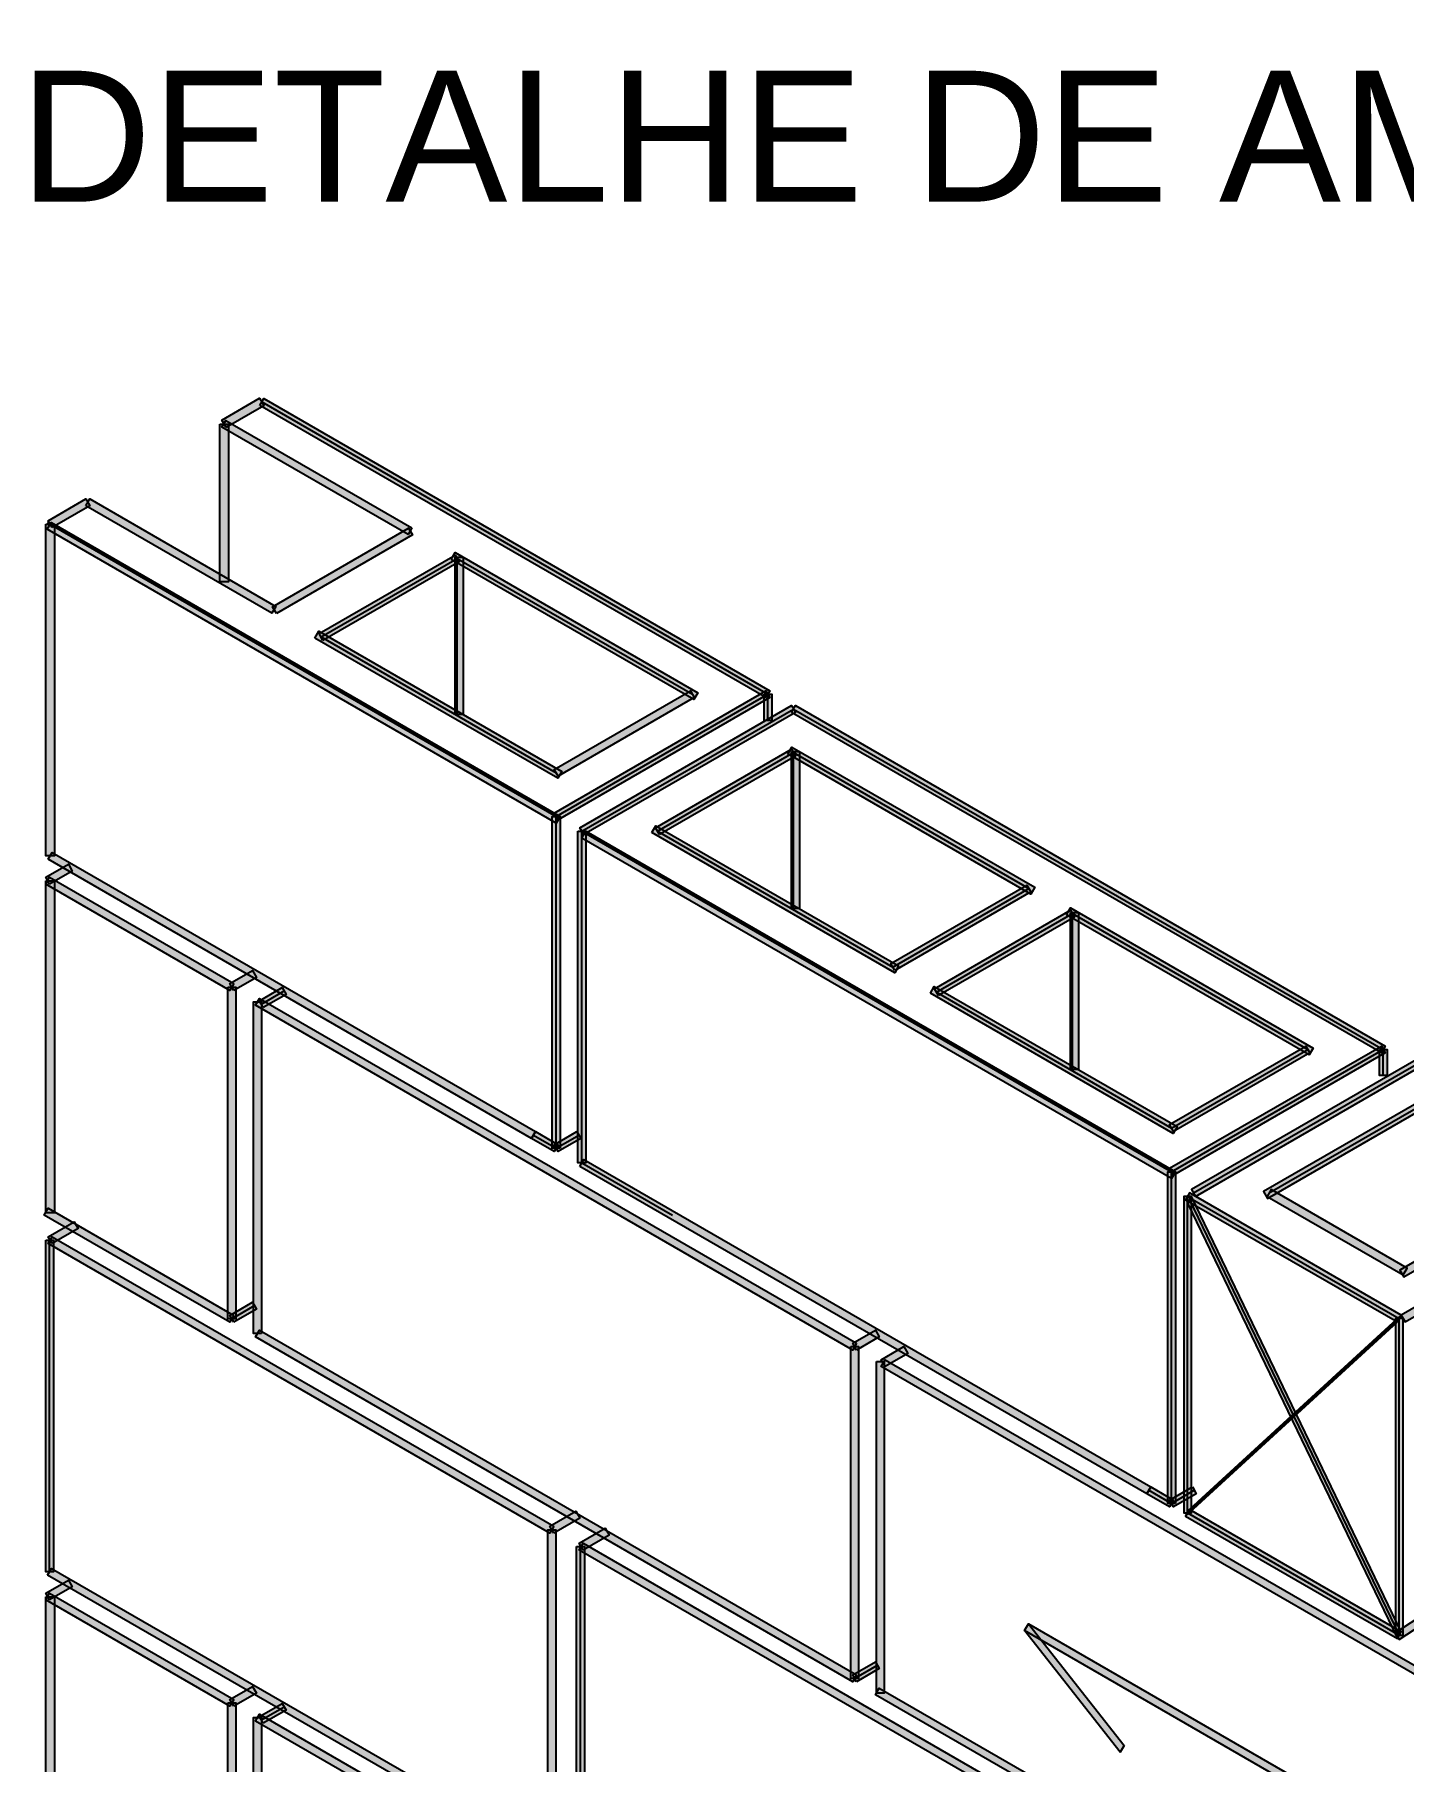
# Model space of a CAD drawing. Extents: x 0 to 119, y 0 to 84.
# Drawn here: x 51.214 to 54.35, y 58.044 to 62 of the extents above; entities that cross this region are included whole.
import ezdxf

# ---------------------------------------------------------------- set-up
doc = ezdxf.new("R2010")
doc.units = 0
doc.header["$MEASUREMENT"] = 0
doc.layers.add('3', color=7, linetype='CONTINUOUS')
doc.styles.add('TQS_ARIAL', font='arial.ttf')

msp = doc.modelspace()

# ---------------------------------------------------------------- linework, layer by layer
at = {"layer": '3', "color": 7, "linetype": 'Continuous'}
for p, q in [((51.73437, 61.15843), (52.894017, 60.488907)), ((51.242646, 60.882327), (52.409043, 60.208907)), ((51.242646, 60.882327), (52.409043, 60.208907)), ((51.870145, 60.62004), (52.181915, 60.80004)), ((52.181915, 60.44004), (52.181915, 60.80004)), ((52.181915, 60.80004), (52.720812, 60.488907)), ((51.870145, 60.62004), (52.409043, 60.308907)), ((51.924068, 60.488907), (52.409043, 60.208907)), ((52.409043, 60.208907), (52.894017, 60.488907)), ((52.409043, 60.208907), (52.894017, 60.488907)), ((52.467754, 60.17501), (52.952728, 60.45501)), ((52.894017, 60.428907), (52.894017, 60.488907)), ((52.952728, 60.45501), (54.303728, 59.67501)), ((52.640959, 60.17501), (52.952728, 60.35501)), ((52.952728, 60.35501), (53.491626, 60.043877)), ((52.952728, 59.99501), (52.952728, 60.35501)), ((52.409043, 59.448907), (52.409043, 60.208907)), ((52.467754, 60.17501), (53.818754, 59.39501)), ((52.467754, 60.17501), (53.818754, 59.39501)), ((52.467754, 59.41501), (52.467754, 60.17501)), ((52.640959, 60.17501), (53.179857, 59.863877)), ((53.868884, 59.346249), (55.219883, 60.126249)), ((53.179857, 59.863877), (53.491626, 60.043877)), ((53.279857, 59.806142), (53.591626, 59.986142)), ((53.591626, 59.986142), (54.130523, 59.67501)), ((53.591626, 59.626142), (53.591626, 59.986142)), ((51.73347, 59.778952), (51.785431, 59.808952)), ((53.279857, 59.806142), (53.818754, 59.49501)), ((53.818754, 59.49501), (54.130523, 59.67501)), ((53.818754, 59.39501), (54.303728, 59.67501)), ((53.818754, 59.39501), (54.303728, 59.67501)), ((54.303728, 59.61501), (54.303728, 59.67501)), ((54.042089, 59.346249), (54.580986, 59.657381)), ((52.357081, 59.478907), (52.409043, 59.448907)), ((52.409043, 59.448907), (52.461004, 59.478907)), ((52.467754, 59.41501), (52.6756, 59.29501)), ((53.818754, 58.63501), (53.818754, 59.39501)), ((53.855384, 59.338455), (54.340358, 59.058455)), ((53.855384, 59.338455), (54.340358, 59.058455)), ((53.855384, 58.613239), (53.855384, 59.338455)), ((53.859884, 59.330661), (54.340358, 58.333237)), ((53.859884, 59.330661), (54.340358, 58.333237)), ((51.248395, 58.478178), (51.248395, 59.238178)), ((51.665757, 59.058043), (51.717718, 59.088043)), ((53.855384, 58.613239), (54.340358, 59.058455)), ((53.855384, 58.613239), (54.340358, 59.058455)), ((54.340358, 58.333237), (54.340358, 59.058455)), ((53.766792, 58.66501), (53.818754, 58.63501)), ((53.818754, 58.63501), (53.870715, 58.66501)), ((53.855384, 58.613239), (54.340358, 58.333237)), ((52.464738, 57.775922), (52.464738, 58.535922)), ((53.092622, 58.234242), (53.144583, 58.264242)), ((51.73347, 58.138952), (51.785431, 58.168952))]:
    msp.add_line(p, q, dxfattribs=at)
for points in [[(51.652767, 61.099769), (51.642767, 61.11709), (51.72937, 61.16709), (51.73937, 61.149769), (51.652767, 61.099769)], [(51.72987, 61.150635), (51.73887, 61.166224), (52.898517, 60.496701), (52.889517, 60.481113), (51.72987, 61.150635)], [(51.638267, 61.107563), (51.658267, 61.107563), (51.658267, 60.746523), (51.638267, 60.746523), (51.638267, 61.107563)], [(52.078414, 60.870187), (52.069414, 60.854599), (51.643267, 61.100635), (51.652267, 61.116224), (52.078414, 60.870187)], [(51.253895, 60.870635), (51.244895, 60.886224), (51.331498, 60.936224), (51.340498, 60.920635), (51.253895, 60.870635)], [(51.331498, 60.920635), (51.340498, 60.936224), (51.766645, 60.690187), (51.757645, 60.674599), (51.331498, 60.920635)], [(51.239395, 60.878429), (51.259395, 60.878429), (51.259395, 60.118429), (51.239395, 60.118429), (51.239395, 60.878429)], [(51.242646, 60.866738), (51.251646, 60.882327), (52.418043, 60.208907), (52.409043, 60.193319), (51.242646, 60.866738)], [(51.767895, 60.673877), (51.758895, 60.689466), (52.070665, 60.869466), (52.079665, 60.853877), (51.767895, 60.673877)], [(52.168112, 60.797617), (52.177112, 60.813205), (52.733329, 60.492073), (52.724329, 60.476485), (52.168112, 60.797617)], [(51.874645, 60.612245), (51.865645, 60.627834), (52.177415, 60.807834), (52.186415, 60.792245), (51.874645, 60.612245)], [(52.177415, 60.802638), (52.195415, 60.802638), (52.195415, 60.442638), (52.177415, 60.442638), (52.177415, 60.802638)], [(51.856333, 60.617622), (51.865333, 60.633211), (52.421551, 60.312078), (52.412551, 60.29649), (51.856333, 60.617622)], [(52.413543, 60.301113), (52.404543, 60.316701), (52.716312, 60.496701), (52.725312, 60.481113), (52.413543, 60.301113)], [(52.413543, 60.201113), (52.404543, 60.216701), (52.889517, 60.496701), (52.898517, 60.481113), (52.413543, 60.201113)], [(52.472254, 60.167216), (52.463254, 60.182804), (52.948228, 60.462804), (52.957228, 60.447216), (52.472254, 60.167216)], [(52.885017, 60.488907), (52.903017, 60.488907), (52.903017, 60.428907), (52.885017, 60.428907), (52.885017, 60.488907)], [(52.948228, 60.447216), (52.957228, 60.462804), (54.308228, 59.682804), (54.299228, 59.667216), (52.948228, 60.447216)], [(52.645459, 60.167216), (52.636459, 60.182804), (52.948228, 60.362804), (52.957228, 60.347216), (52.645459, 60.167216)], [(52.939908, 60.35202), (52.948908, 60.367608), (53.505126, 60.046476), (53.496126, 60.030887), (52.939908, 60.35202)], [(52.948228, 60.357608), (52.966228, 60.357608), (52.966228, 59.997608), (52.948228, 59.997608), (52.948228, 60.357608)], [(52.418043, 59.448907), (52.400043, 59.448907), (52.400043, 60.208907), (52.418043, 60.208907), (52.418043, 59.448907)], [(52.628139, 60.17202), (52.637139, 60.187608), (53.193357, 59.866476), (53.184357, 59.850887), (52.628139, 60.17202)], [(52.458754, 60.17501), (52.476754, 60.17501), (52.476754, 59.41501), (52.458754, 59.41501), (52.458754, 60.17501)], [(52.467754, 60.159422), (52.476754, 60.17501), (53.827754, 59.39501), (53.818754, 59.379422), (52.467754, 60.159422)], [(51.248395, 60.053811), (51.239395, 60.069399), (51.291357, 60.099399), (51.300357, 60.083811), (51.248395, 60.053811)], [(51.244896, 60.110635), (51.253896, 60.126224), (52.361581, 59.486701), (52.352581, 59.471113), (51.244896, 60.110635)], [(55.224383, 60.118455), (55.215383, 60.134043), (53.864384, 59.354043), (53.873384, 59.338455), (55.224383, 60.118455)], [(51.670257, 59.825837), (51.661257, 59.810249), (51.23939, 60.053814), (51.24839, 60.069402), (51.670257, 59.825837)], [(51.239395, 60.061004), (51.259395, 60.061004), (51.259395, 59.301004), (51.239395, 59.301004), (51.239395, 60.061004)], [(53.184357, 59.856083), (53.175357, 59.871672), (53.487126, 60.051672), (53.496126, 60.036083), (53.184357, 59.856083)], [(53.284357, 59.798348), (53.275357, 59.813937), (53.587126, 59.993937), (53.596126, 59.978348), (53.284357, 59.798348)], [(53.577823, 59.98372), (53.586823, 59.999308), (54.143041, 59.678176), (54.134041, 59.662587), (53.577823, 59.98372)], [(53.587126, 59.988741), (53.605126, 59.988741), (53.605126, 59.628741), (53.587126, 59.628741), (53.587126, 59.988741)], [(51.670257, 59.810249), (51.661257, 59.825837), (51.713218, 59.855837), (51.722218, 59.840249), (51.670257, 59.810249)], [(55.704858, 59.830661), (55.695858, 59.846249), (54.344858, 59.066249), (54.353858, 59.050661), (55.704858, 59.830661)], [(51.656757, 59.818043), (51.674757, 59.818043), (51.674757, 59.058043), (51.656757, 59.058043), (51.656757, 59.818043)], [(51.733469, 59.024146), (51.715469, 59.024146), (51.715469, 59.784146), (51.733469, 59.784146), (51.733469, 59.024146)], [(53.097122, 59.002036), (53.088122, 58.986448), (51.719969, 59.776352), (51.728969, 59.79194), (53.097122, 59.002036)], [(51.73797, 59.771158), (51.72897, 59.786747), (51.780931, 59.816747), (51.789931, 59.801158), (51.73797, 59.771158)], [(53.266045, 59.803725), (53.275045, 59.819314), (53.831262, 59.498181), (53.822262, 59.482593), (53.266045, 59.803725)], [(53.823254, 59.487216), (53.814254, 59.502804), (54.126023, 59.682804), (54.135023, 59.667216), (53.823254, 59.487216)], [(53.823254, 59.387216), (53.814254, 59.402804), (54.299228, 59.682804), (54.308228, 59.667216), (53.823254, 59.387216)], [(54.594789, 59.654959), (54.585789, 59.670547), (54.029571, 59.349415), (54.038571, 59.333826), (54.594789, 59.654959)], [(54.294728, 59.67501), (54.312728, 59.67501), (54.312728, 59.61501), (54.294728, 59.61501), (54.294728, 59.67501)], [(52.413543, 59.456701), (52.404543, 59.441113), (52.352581, 59.471113), (52.361581, 59.486701), (52.413543, 59.456701)], [(52.456504, 59.486701), (52.465504, 59.471113), (52.413543, 59.441113), (52.404543, 59.456701), (52.456504, 59.486701)], [(54.906567, 59.474964), (54.897567, 59.490553), (54.341349, 59.16942), (54.350349, 59.153832), (54.906567, 59.474964)], [(52.463254, 59.407216), (52.472254, 59.422804), (53.771292, 58.672804), (53.762292, 58.657216), (52.463254, 59.407216)], [(53.827754, 58.63501), (53.809754, 58.63501), (53.809754, 59.39501), (53.827754, 59.39501), (53.827754, 58.63501)], [(54.349358, 59.158455), (54.358358, 59.174043), (54.046589, 59.354043), (54.037589, 59.338455), (54.349358, 59.158455)], [(51.670257, 59.065837), (51.661257, 59.050249), (51.236282, 59.29561), (51.245282, 59.311199), (51.670257, 59.065837)], [(53.864384, 59.338455), (53.846384, 59.338455), (53.846384, 58.613239), (53.864384, 58.613239), (53.864384, 59.338455)], [(54.335858, 59.050661), (54.344858, 59.066249), (53.859884, 59.346249), (53.850884, 59.330661), (54.335858, 59.050661)], [(54.335858, 58.325443), (54.344858, 58.341032), (53.864384, 59.338455), (53.855384, 59.322866), (54.335858, 58.325443)], [(51.254332, 59.230383), (51.245332, 59.245971), (51.304865, 59.280342), (51.313865, 59.264754), (51.254332, 59.230383)], [(51.239395, 59.238178), (51.257395, 59.238178), (51.257395, 58.478178), (51.239395, 58.478178), (51.239395, 59.238178)], [(52.403303, 58.582612), (52.394303, 58.567024), (51.245333, 59.230384), (51.254333, 59.245972), (52.403303, 58.582612)], [(51.670257, 59.050249), (51.661257, 59.065837), (51.713218, 59.095837), (51.722218, 59.080249), (51.670257, 59.050249)], [(53.097122, 58.242036), (53.088122, 58.226448), (51.719969, 59.016353), (51.728969, 59.031942), (53.097122, 58.242036)], [(53.097122, 58.986448), (53.088122, 59.002036), (53.140083, 59.032036), (53.149083, 59.016448), (53.097122, 58.986448)], [(54.335858, 59.050661), (54.344858, 59.066249), (53.859884, 58.621034), (53.850884, 58.605445), (54.335858, 59.050661)], [(54.331358, 58.333237), (54.349358, 58.333237), (54.349358, 59.058455), (54.331358, 59.058455), (54.331358, 58.333237)], [(53.083622, 58.994242), (53.101622, 58.994242), (53.101622, 58.234242), (53.083622, 58.234242), (53.083622, 58.994242)], [(53.162583, 58.948654), (53.153583, 58.964242), (53.205545, 58.994242), (53.214545, 58.978654), (53.162583, 58.948654)], [(53.142333, 58.960345), (53.160333, 58.960345), (53.160333, 58.200345), (53.142333, 58.200345), (53.142333, 58.960345)], [(55.067419, 57.864485), (55.058419, 57.848896), (53.153584, 58.948654), (53.162584, 58.964242), (55.067419, 57.864485)], [(53.823254, 58.642804), (53.814254, 58.627216), (53.762292, 58.657216), (53.771292, 58.672804), (53.823254, 58.642804)], [(53.866215, 58.672804), (53.875215, 58.657216), (53.823254, 58.627216), (53.814254, 58.642804), (53.866215, 58.672804)], [(52.403303, 58.567024), (52.394303, 58.582612), (52.453836, 58.616984), (52.462836, 58.601395), (52.403303, 58.567024)], [(52.403303, 58.567024), (52.394303, 58.582612), (52.453836, 58.616984), (52.462836, 58.601395), (52.403303, 58.567024)], [(53.859884, 58.621034), (53.850884, 58.605445), (54.335858, 58.325443), (54.344858, 58.341032), (53.859884, 58.621034)], [(52.407803, 57.814818), (52.389803, 57.814818), (52.389803, 58.574818), (52.407803, 58.574818), (52.407803, 57.814818)], [(52.407803, 57.814818), (52.389803, 57.814818), (52.389803, 58.574818), (52.407803, 58.574818), (52.407803, 57.814818)], [(52.470675, 58.528127), (52.461675, 58.543715), (52.521208, 58.578087), (52.530208, 58.562498), (52.470675, 58.528127)], [(52.455738, 58.535922), (52.473738, 58.535922), (52.473738, 57.775922), (52.455738, 57.775922), (52.455738, 58.535922)], [(53.804827, 57.773442), (53.795827, 57.757854), (52.461676, 58.528128), (52.470676, 58.543716), (53.804827, 57.773442)], [(51.243895, 58.470384), (51.252895, 58.485972), (52.403303, 57.822612), (52.394303, 57.807024), (51.243895, 58.470384)], [(51.248395, 58.413811), (51.239395, 58.429399), (51.291357, 58.459399), (51.300357, 58.443811), (51.248395, 58.413811)], [(51.670257, 58.185837), (51.661257, 58.170249), (51.23939, 58.413814), (51.24839, 58.429402), (51.670257, 58.185837)], [(51.239395, 58.421004), (51.259395, 58.421004), (51.259395, 57.661004), (51.239395, 57.661004), (51.239395, 58.421004)], [(54.680195, 57.672292), (54.671195, 57.656703), (53.481517, 58.343565), (53.490517, 58.359153), (54.680195, 57.672292)], [(53.710008, 58.080501), (53.701008, 58.064913), (53.481517, 58.343565), (53.490517, 58.359153), (53.710008, 58.080501)], [(54.410394, 58.368679), (54.401394, 58.384268), (54.331358, 58.338637), (54.340358, 58.323049), (54.410394, 58.368679)], [(53.097122, 58.226448), (53.088122, 58.242036), (53.140083, 58.272036), (53.149083, 58.256448), (53.097122, 58.226448)], [(51.670257, 58.170249), (51.661257, 58.185837), (51.713218, 58.215837), (51.722218, 58.200249), (51.670257, 58.170249)], [(55.067419, 57.104485), (55.058419, 57.088896), (53.140084, 58.196449), (53.149084, 58.212038), (55.067419, 57.104485)], [(51.656757, 58.178043), (51.674757, 58.178043), (51.674757, 57.418043), (51.656757, 57.418043), (51.656757, 58.178043)], [(51.73797, 58.131158), (51.72897, 58.146747), (51.780931, 58.176747), (51.789931, 58.161158), (51.73797, 58.131158)], [(51.733469, 57.384146), (51.715469, 57.384146), (51.715469, 58.144146), (51.733469, 58.144146), (51.733469, 57.384146)], [(53.097122, 57.362036), (53.088122, 57.346448), (51.719969, 58.136352), (51.728969, 58.15194), (53.097122, 57.362036)]]:
    msp.add_lwpolyline(points, dxfattribs=at)
for points in [[(51.652767, 61.099769), (51.642767, 61.11709), (51.72937, 61.16709)], [(51.652767, 61.099769), (51.72937, 61.16709), (51.73937, 61.149769)], [(51.652767, 61.099769), (51.73937, 61.149769), (51.652767, 61.099769)], [(51.72987, 61.150635), (51.73887, 61.166224), (52.898517, 60.496701)], [(51.72987, 61.150635), (52.898517, 60.496701), (52.889517, 60.481113)], [(51.72987, 61.150635), (52.889517, 60.481113), (51.72987, 61.150635)], [(51.638267, 61.107563), (51.658267, 61.107563), (51.658267, 60.746523)], [(51.638267, 61.107563), (51.658267, 60.746523), (51.638267, 60.746523)], [(51.638267, 61.107563), (51.638267, 60.746523), (51.638267, 61.107563)], [(52.078414, 60.870187), (51.643267, 61.100635), (51.652267, 61.116224)], [(52.078414, 60.870187), (52.069414, 60.854599), (51.643267, 61.100635)], [(52.078414, 60.870187), (51.652267, 61.116224), (52.078414, 60.870187)], [(51.253895, 60.870635), (51.244895, 60.886224), (51.331498, 60.936224)], [(51.253895, 60.870635), (51.331498, 60.936224), (51.340498, 60.920635)], [(51.331498, 60.920635), (51.340498, 60.936224), (51.766645, 60.690187)], [(51.253895, 60.870635), (51.340498, 60.920635), (51.253895, 60.870635)], [(51.331498, 60.920635), (51.766645, 60.690187), (51.757645, 60.674599)], [(51.331498, 60.920635), (51.757645, 60.674599), (51.331498, 60.920635)], [(51.239395, 60.878429), (51.259395, 60.878429), (51.259395, 60.118429)], [(51.239395, 60.878429), (51.259395, 60.118429), (51.239395, 60.118429)], [(51.239395, 60.878429), (51.239395, 60.118429), (51.239395, 60.878429)], [(51.242646, 60.866738), (51.251646, 60.882327), (52.418043, 60.208907)], [(51.242646, 60.866738), (52.418043, 60.208907), (52.409043, 60.193319)], [(51.242646, 60.866738), (52.409043, 60.193319), (51.242646, 60.866738)], [(51.767895, 60.673877), (51.758895, 60.689466), (52.070665, 60.869466)], [(51.767895, 60.673877), (52.070665, 60.869466), (52.079665, 60.853877)], [(51.767895, 60.673877), (52.079665, 60.853877), (51.767895, 60.673877)], [(52.168112, 60.797617), (52.177112, 60.813205), (52.733329, 60.492073)], [(51.874645, 60.612245), (51.865645, 60.627834), (52.177415, 60.807834)], [(51.874645, 60.612245), (52.177415, 60.807834), (52.186415, 60.792245)], [(51.874645, 60.612245), (52.186415, 60.792245), (51.874645, 60.612245)], [(52.168112, 60.797617), (52.733329, 60.492073), (52.724329, 60.476485)], [(52.168112, 60.797617), (52.724329, 60.476485), (52.168112, 60.797617)], [(52.177415, 60.802638), (52.195415, 60.802638), (52.195415, 60.442638)], [(52.177415, 60.802638), (52.195415, 60.442638), (52.177415, 60.442638)], [(52.177415, 60.802638), (52.177415, 60.442638), (52.177415, 60.802638)], [(51.856333, 60.617622), (51.865333, 60.633211), (52.421551, 60.312078)], [(51.856333, 60.617622), (52.421551, 60.312078), (52.412551, 60.29649)], [(51.856333, 60.617622), (52.412551, 60.29649), (51.856333, 60.617622)], [(52.413543, 60.301113), (52.404543, 60.316701), (52.716312, 60.496701)], [(52.413543, 60.201113), (52.404543, 60.216701), (52.889517, 60.496701)], [(52.413543, 60.301113), (52.716312, 60.496701), (52.725312, 60.481113)], [(52.413543, 60.201113), (52.889517, 60.496701), (52.898517, 60.481113)], [(52.413543, 60.301113), (52.725312, 60.481113), (52.413543, 60.301113)], [(52.413543, 60.201113), (52.898517, 60.481113), (52.413543, 60.201113)], [(52.472254, 60.167216), (52.463254, 60.182804), (52.948228, 60.462804)], [(52.472254, 60.167216), (52.948228, 60.462804), (52.957228, 60.447216)], [(52.885017, 60.488907), (52.903017, 60.488907), (52.903017, 60.428907)], [(52.885017, 60.488907), (52.903017, 60.428907), (52.885017, 60.428907)], [(52.885017, 60.488907), (52.885017, 60.428907), (52.885017, 60.488907)], [(52.948228, 60.447216), (52.957228, 60.462804), (54.308228, 59.682804)], [(52.472254, 60.167216), (52.957228, 60.447216), (52.472254, 60.167216)], [(52.948228, 60.447216), (54.308228, 59.682804), (54.299228, 59.667216)], [(52.948228, 60.447216), (54.299228, 59.667216), (52.948228, 60.447216)], [(52.645459, 60.167216), (52.636459, 60.182804), (52.948228, 60.362804)], [(52.645459, 60.167216), (52.948228, 60.362804), (52.957228, 60.347216)], [(52.645459, 60.167216), (52.957228, 60.347216), (52.645459, 60.167216)], [(52.939908, 60.35202), (52.948908, 60.367608), (53.505126, 60.046476)], [(52.939908, 60.35202), (53.505126, 60.046476), (53.496126, 60.030887)], [(52.939908, 60.35202), (53.496126, 60.030887), (52.939908, 60.35202)], [(52.948228, 60.357608), (52.966228, 60.357608), (52.966228, 59.997608)], [(52.948228, 60.357608), (52.966228, 59.997608), (52.948228, 59.997608)], [(52.948228, 60.357608), (52.948228, 59.997608), (52.948228, 60.357608)], [(52.418043, 59.448907), (52.400043, 59.448907), (52.400043, 60.208907)], [(52.418043, 59.448907), (52.400043, 60.208907), (52.418043, 60.208907)], [(52.418043, 59.448907), (52.418043, 60.208907), (52.418043, 59.448907)], [(52.628139, 60.17202), (52.637139, 60.187608), (53.193357, 59.866476)], [(52.458754, 60.17501), (52.476754, 60.17501), (52.476754, 59.41501)], [(52.458754, 60.17501), (52.476754, 59.41501), (52.458754, 59.41501)], [(52.458754, 60.17501), (52.458754, 59.41501), (52.458754, 60.17501)], [(52.467754, 60.159422), (52.476754, 60.17501), (53.827754, 59.39501)], [(52.467754, 60.159422), (53.827754, 59.39501), (53.818754, 59.379422)], [(52.467754, 60.159422), (53.818754, 59.379422), (52.467754, 60.159422)], [(52.628139, 60.17202), (53.193357, 59.866476), (53.184357, 59.850887)], [(52.628139, 60.17202), (53.184357, 59.850887), (52.628139, 60.17202)], [(51.248395, 60.053811), (51.239395, 60.069399), (51.291357, 60.099399)], [(51.244896, 60.110635), (51.253896, 60.126224), (52.361581, 59.486701)], [(51.244896, 60.110635), (52.361581, 59.486701), (52.352581, 59.471113)], [(51.244896, 60.110635), (52.352581, 59.471113), (51.244896, 60.110635)], [(51.248395, 60.053811), (51.291357, 60.099399), (51.300357, 60.083811)], [(55.224383, 60.118455), (55.215383, 60.134043), (53.864384, 59.354043)], [(55.224383, 60.118455), (53.864384, 59.354043), (53.873384, 59.338455)], [(55.224383, 60.118455), (53.873384, 59.338455), (55.224383, 60.118455)], [(51.670257, 59.825837), (51.23939, 60.053814), (51.24839, 60.069402)], [(51.239395, 60.061004), (51.259395, 60.061004), (51.259395, 59.301004)], [(51.239395, 60.061004), (51.259395, 59.301004), (51.239395, 59.301004)], [(51.239395, 60.061004), (51.239395, 59.301004), (51.239395, 60.061004)], [(51.670257, 59.825837), (51.24839, 60.069402), (51.670257, 59.825837)], [(51.248395, 60.053811), (51.300357, 60.083811), (51.248395, 60.053811)], [(51.670257, 59.825837), (51.661257, 59.810249), (51.23939, 60.053814)], [(53.184357, 59.856083), (53.175357, 59.871672), (53.487126, 60.051672)], [(53.184357, 59.856083), (53.487126, 60.051672), (53.496126, 60.036083)], [(53.184357, 59.856083), (53.496126, 60.036083), (53.184357, 59.856083)], [(53.284357, 59.798348), (53.275357, 59.813937), (53.587126, 59.993937)], [(53.284357, 59.798348), (53.587126, 59.993937), (53.596126, 59.978348)], [(53.577823, 59.98372), (53.586823, 59.999308), (54.143041, 59.678176)], [(53.577823, 59.98372), (54.143041, 59.678176), (54.134041, 59.662587)], [(53.577823, 59.98372), (54.134041, 59.662587), (53.577823, 59.98372)], [(53.587126, 59.988741), (53.605126, 59.988741), (53.605126, 59.628741)], [(53.587126, 59.988741), (53.605126, 59.628741), (53.587126, 59.628741)], [(53.587126, 59.988741), (53.587126, 59.628741), (53.587126, 59.988741)], [(53.284357, 59.798348), (53.596126, 59.978348), (53.284357, 59.798348)], [(51.670257, 59.810249), (51.661257, 59.825837), (51.713218, 59.855837)], [(51.670257, 59.810249), (51.713218, 59.855837), (51.722218, 59.840249)], [(51.670257, 59.810249), (51.722218, 59.840249), (51.670257, 59.810249)], [(55.704858, 59.830661), (55.695858, 59.846249), (54.344858, 59.066249)], [(55.704858, 59.830661), (54.344858, 59.066249), (54.353858, 59.050661)], [(51.656757, 59.818043), (51.674757, 59.818043), (51.674757, 59.058043)], [(51.656757, 59.818043), (51.674757, 59.058043), (51.656757, 59.058043)], [(51.656757, 59.818043), (51.656757, 59.058043), (51.656757, 59.818043)], [(51.733469, 59.024146), (51.715469, 59.024146), (51.715469, 59.784146)], [(51.733469, 59.024146), (51.715469, 59.784146), (51.733469, 59.784146)], [(53.097122, 59.002036), (51.719969, 59.776352), (51.728969, 59.79194)], [(53.097122, 59.002036), (51.728969, 59.79194), (53.097122, 59.002036)], [(51.73797, 59.771158), (51.72897, 59.786747), (51.780931, 59.816747)], [(51.733469, 59.024146), (51.733469, 59.784146), (51.733469, 59.024146)], [(51.73797, 59.771158), (51.780931, 59.816747), (51.789931, 59.801158)], [(51.73797, 59.771158), (51.789931, 59.801158), (51.73797, 59.771158)], [(53.266045, 59.803725), (53.275045, 59.819314), (53.831262, 59.498181)], [(53.266045, 59.803725), (53.831262, 59.498181), (53.822262, 59.482593)], [(53.266045, 59.803725), (53.822262, 59.482593), (53.266045, 59.803725)], [(53.097122, 59.002036), (53.088122, 58.986448), (51.719969, 59.776352)], [(53.823254, 59.487216), (53.814254, 59.502804), (54.126023, 59.682804)], [(53.823254, 59.387216), (53.814254, 59.402804), (54.299228, 59.682804)], [(53.823254, 59.487216), (54.126023, 59.682804), (54.135023, 59.667216)], [(53.823254, 59.387216), (54.299228, 59.682804), (54.308228, 59.667216)], [(53.823254, 59.487216), (54.135023, 59.667216), (53.823254, 59.487216)], [(53.823254, 59.387216), (54.308228, 59.667216), (53.823254, 59.387216)], [(54.594789, 59.654959), (54.585789, 59.670547), (54.029571, 59.349415)], [(54.294728, 59.67501), (54.312728, 59.67501), (54.312728, 59.61501)], [(54.294728, 59.67501), (54.312728, 59.61501), (54.294728, 59.61501)], [(54.294728, 59.67501), (54.294728, 59.61501), (54.294728, 59.67501)], [(54.594789, 59.654959), (54.029571, 59.349415), (54.038571, 59.333826)], [(54.594789, 59.654959), (54.038571, 59.333826), (54.594789, 59.654959)], [(52.413543, 59.456701), (52.352581, 59.471113), (52.361581, 59.486701)], [(52.413543, 59.456701), (52.404543, 59.441113), (52.352581, 59.471113)], [(52.413543, 59.456701), (52.361581, 59.486701), (52.413543, 59.456701)], [(52.456504, 59.486701), (52.413543, 59.441113), (52.404543, 59.456701)], [(52.456504, 59.486701), (52.404543, 59.456701), (52.456504, 59.486701)], [(52.456504, 59.486701), (52.465504, 59.471113), (52.413543, 59.441113)], [(54.906567, 59.474964), (54.897567, 59.490553), (54.341349, 59.16942)], [(54.906567, 59.474964), (54.341349, 59.16942), (54.350349, 59.153832)], [(52.463254, 59.407216), (52.472254, 59.422804), (53.771292, 58.672804)], [(52.463254, 59.407216), (53.771292, 58.672804), (53.762292, 58.657216)], [(52.463254, 59.407216), (53.762292, 58.657216), (52.463254, 59.407216)], [(53.827754, 58.63501), (53.809754, 58.63501), (53.809754, 59.39501)], [(53.827754, 58.63501), (53.809754, 59.39501), (53.827754, 59.39501)], [(53.827754, 58.63501), (53.827754, 59.39501), (53.827754, 58.63501)], [(54.349358, 59.158455), (54.046589, 59.354043), (54.037589, 59.338455)], [(54.349358, 59.158455), (54.358358, 59.174043), (54.046589, 59.354043)], [(51.670257, 59.065837), (51.236282, 59.29561), (51.245282, 59.311199)], [(51.670257, 59.065837), (51.245282, 59.311199), (51.670257, 59.065837)], [(53.864384, 59.338455), (53.846384, 59.338455), (53.846384, 58.613239)], [(53.864384, 59.338455), (53.846384, 58.613239), (53.864384, 58.613239)], [(54.335858, 59.050661), (53.859884, 59.346249), (53.850884, 59.330661)], [(54.335858, 59.050661), (53.850884, 59.330661), (54.335858, 59.050661)], [(54.335858, 58.325443), (53.864384, 59.338455), (53.855384, 59.322866)], [(54.335858, 58.325443), (53.855384, 59.322866), (54.335858, 58.325443)], [(54.335858, 59.050661), (54.344858, 59.066249), (53.859884, 59.346249)], [(54.335858, 58.325443), (54.344858, 58.341032), (53.864384, 59.338455)], [(53.864384, 59.338455), (53.864384, 58.613239), (53.864384, 59.338455)], [(54.349358, 59.158455), (54.037589, 59.338455), (54.349358, 59.158455)], [(51.670257, 59.065837), (51.661257, 59.050249), (51.236282, 59.29561)], [(51.254332, 59.230383), (51.245332, 59.245971), (51.304865, 59.280342)], [(51.254332, 59.230383), (51.304865, 59.280342), (51.313865, 59.264754)], [(51.239395, 59.238178), (51.257395, 59.238178), (51.257395, 58.478178)], [(51.239395, 59.238178), (51.257395, 58.478178), (51.239395, 58.478178)], [(51.239395, 59.238178), (51.239395, 58.478178), (51.239395, 59.238178)], [(52.403303, 58.582612), (51.245333, 59.230384), (51.254333, 59.245972)], [(52.403303, 58.582612), (52.394303, 58.567024), (51.245333, 59.230384)], [(51.254332, 59.230383), (51.313865, 59.264754), (51.254332, 59.230383)], [(52.403303, 58.582612), (51.254333, 59.245972), (52.403303, 58.582612)], [(51.670257, 59.050249), (51.661257, 59.065837), (51.713218, 59.095837)], [(51.670257, 59.050249), (51.713218, 59.095837), (51.722218, 59.080249)], [(51.670257, 59.050249), (51.722218, 59.080249), (51.670257, 59.050249)], [(53.097122, 58.242036), (51.719969, 59.016353), (51.728969, 59.031942)], [(53.097122, 58.242036), (51.728969, 59.031942), (53.097122, 58.242036)], [(53.097122, 58.986448), (53.088122, 59.002036), (53.140083, 59.032036)], [(53.097122, 58.986448), (53.140083, 59.032036), (53.149083, 59.016448)], [(54.335858, 59.050661), (53.859884, 58.621034), (53.850884, 58.605445)], [(54.335858, 59.050661), (53.850884, 58.605445), (54.335858, 59.050661)], [(54.335858, 59.050661), (54.344858, 59.066249), (53.859884, 58.621034)], [(54.331358, 58.333237), (54.349358, 58.333237), (54.349358, 59.058455)], [(54.331358, 58.333237), (54.349358, 59.058455), (54.331358, 59.058455)], [(54.331358, 58.333237), (54.331358, 59.058455), (54.331358, 58.333237)], [(53.097122, 58.242036), (53.088122, 58.226448), (51.719969, 59.016353)], [(53.083622, 58.994242), (53.101622, 58.994242), (53.101622, 58.234242)], [(53.083622, 58.994242), (53.101622, 58.234242), (53.083622, 58.234242)], [(53.083622, 58.994242), (53.083622, 58.234242), (53.083622, 58.994242)], [(53.097122, 58.986448), (53.149083, 59.016448), (53.097122, 58.986448)], [(53.162583, 58.948654), (53.153583, 58.964242), (53.205545, 58.994242)], [(53.162583, 58.948654), (53.205545, 58.994242), (53.214545, 58.978654)], [(53.142333, 58.960345), (53.160333, 58.960345), (53.160333, 58.200345)], [(53.142333, 58.960345), (53.160333, 58.200345), (53.142333, 58.200345)], [(53.142333, 58.960345), (53.142333, 58.200345), (53.142333, 58.960345)], [(55.067419, 57.864485), (53.153584, 58.948654), (53.162584, 58.964242)], [(53.162583, 58.948654), (53.214545, 58.978654), (53.162583, 58.948654)], [(55.067419, 57.864485), (53.162584, 58.964242), (55.067419, 57.864485)], [(55.067419, 57.864485), (55.058419, 57.848896), (53.153584, 58.948654)], [(53.823254, 58.642804), (53.762292, 58.657216), (53.771292, 58.672804)], [(53.823254, 58.642804), (53.814254, 58.627216), (53.762292, 58.657216)], [(53.823254, 58.642804), (53.771292, 58.672804), (53.823254, 58.642804)], [(53.866215, 58.672804), (53.823254, 58.627216), (53.814254, 58.642804)], [(53.866215, 58.672804), (53.814254, 58.642804), (53.866215, 58.672804)], [(53.866215, 58.672804), (53.875215, 58.657216), (53.823254, 58.627216)], [(52.403303, 58.567024), (52.394303, 58.582612), (52.453836, 58.616984)], [(52.403303, 58.567024), (52.394303, 58.582612), (52.453836, 58.616984)], [(52.403303, 58.567024), (52.453836, 58.616984), (52.462836, 58.601395)], [(52.403303, 58.567024), (52.453836, 58.616984), (52.462836, 58.601395)], [(52.403303, 58.567024), (52.462836, 58.601395), (52.403303, 58.567024)], [(52.403303, 58.567024), (52.462836, 58.601395), (52.403303, 58.567024)], [(53.859884, 58.621034), (53.850884, 58.605445), (54.335858, 58.325443)], [(53.859884, 58.621034), (54.335858, 58.325443), (54.344858, 58.341032)], [(53.859884, 58.621034), (54.344858, 58.341032), (53.859884, 58.621034)], [(52.407803, 57.814818), (52.389803, 57.814818), (52.389803, 58.574818)], [(52.407803, 57.814818), (52.389803, 58.574818), (52.407803, 58.574818)], [(52.407803, 57.814818), (52.389803, 57.814818), (52.389803, 58.574818)], [(52.407803, 57.814818), (52.389803, 58.574818), (52.407803, 58.574818)], [(52.407803, 57.814818), (52.407803, 58.574818), (52.407803, 57.814818)], [(52.407803, 57.814818), (52.407803, 58.574818), (52.407803, 57.814818)], [(52.470675, 58.528127), (52.461675, 58.543715), (52.521208, 58.578087)], [(52.470675, 58.528127), (52.521208, 58.578087), (52.530208, 58.562498)], [(52.470675, 58.528127), (52.530208, 58.562498), (52.470675, 58.528127)], [(52.455738, 58.535922), (52.473738, 58.535922), (52.473738, 57.775922)], [(52.455738, 58.535922), (52.473738, 57.775922), (52.455738, 57.775922)], [(52.455738, 58.535922), (52.455738, 57.775922), (52.455738, 58.535922)], [(53.804827, 57.773442), (52.461676, 58.528128), (52.470676, 58.543716)], [(53.804827, 57.773442), (53.795827, 57.757854), (52.461676, 58.528128)], [(53.804827, 57.773442), (52.470676, 58.543716), (53.804827, 57.773442)], [(51.243895, 58.470384), (51.252895, 58.485972), (52.403303, 57.822612)], [(51.248395, 58.413811), (51.239395, 58.429399), (51.291357, 58.459399)], [(51.243895, 58.470384), (52.403303, 57.822612), (52.394303, 57.807024)], [(51.243895, 58.470384), (52.394303, 57.807024), (51.243895, 58.470384)], [(51.248395, 58.413811), (51.291357, 58.459399), (51.300357, 58.443811)], [(51.248395, 58.413811), (51.300357, 58.443811), (51.248395, 58.413811)], [(51.670257, 58.185837), (51.23939, 58.413814), (51.24839, 58.429402)], [(51.670257, 58.185837), (51.661257, 58.170249), (51.23939, 58.413814)], [(51.239395, 58.421004), (51.259395, 58.421004), (51.259395, 57.661004)], [(51.239395, 58.421004), (51.259395, 57.661004), (51.239395, 57.661004)], [(51.239395, 58.421004), (51.239395, 57.661004), (51.239395, 58.421004)], [(51.670257, 58.185837), (51.24839, 58.429402), (51.670257, 58.185837)], [(54.680195, 57.672292), (53.481517, 58.343565), (53.490517, 58.359153)], [(53.710008, 58.080501), (53.481517, 58.343565), (53.490517, 58.359153)], [(54.680195, 57.672292), (53.490517, 58.359153), (54.680195, 57.672292)], [(53.710008, 58.080501), (53.490517, 58.359153), (53.710008, 58.080501)], [(54.410394, 58.368679), (54.401394, 58.384268), (54.331358, 58.338637)], [(54.410394, 58.368679), (54.331358, 58.338637), (54.340358, 58.323049)], [(54.410394, 58.368679), (54.340358, 58.323049), (54.410394, 58.368679)], [(54.680195, 57.672292), (54.671195, 57.656703), (53.481517, 58.343565)], [(53.710008, 58.080501), (53.701008, 58.064913), (53.481517, 58.343565)], [(53.097122, 58.226448), (53.088122, 58.242036), (53.140083, 58.272036)], [(53.097122, 58.226448), (53.140083, 58.272036), (53.149083, 58.256448)], [(53.097122, 58.226448), (53.149083, 58.256448), (53.097122, 58.226448)], [(51.670257, 58.170249), (51.661257, 58.185837), (51.713218, 58.215837)], [(51.670257, 58.170249), (51.713218, 58.215837), (51.722218, 58.200249)], [(51.670257, 58.170249), (51.722218, 58.200249), (51.670257, 58.170249)], [(55.067419, 57.104485), (53.140084, 58.196449), (53.149084, 58.212038)], [(55.067419, 57.104485), (53.149084, 58.212038), (55.067419, 57.104485)], [(51.656757, 58.178043), (51.674757, 58.178043), (51.674757, 57.418043)], [(51.656757, 58.178043), (51.674757, 57.418043), (51.656757, 57.418043)], [(51.656757, 58.178043), (51.656757, 57.418043), (51.656757, 58.178043)], [(51.73797, 58.131158), (51.72897, 58.146747), (51.780931, 58.176747)], [(51.73797, 58.131158), (51.780931, 58.176747), (51.789931, 58.161158)], [(51.73797, 58.131158), (51.789931, 58.161158), (51.73797, 58.131158)], [(55.067419, 57.104485), (55.058419, 57.088896), (53.140084, 58.196449)], [(51.733469, 57.384146), (51.715469, 57.384146), (51.715469, 58.144146)], [(51.733469, 57.384146), (51.715469, 58.144146), (51.733469, 58.144146)], [(53.097122, 57.362036), (51.719969, 58.136352), (51.728969, 58.15194)], [(53.097122, 57.362036), (53.088122, 57.346448), (51.719969, 58.136352)], [(53.097122, 57.362036), (51.728969, 58.15194), (53.097122, 57.362036)], [(51.733469, 57.384146), (51.733469, 58.144146), (51.733469, 57.384146)]]:
    msp.add_solid(points, dxfattribs=at)

# ---------------------------------------------------------------- texts
at = {"layer": '3', "color": 7, "linetype": 'Continuous', "style": 'TQS_ARIAL'}
msp.add_text('DETALHE DE AMARRAÇÃO EM "T"', height=0.3, dxfattribs=at).set_placement((51.179502, 61.61741))

doc.saveas('drawing.dxf')
